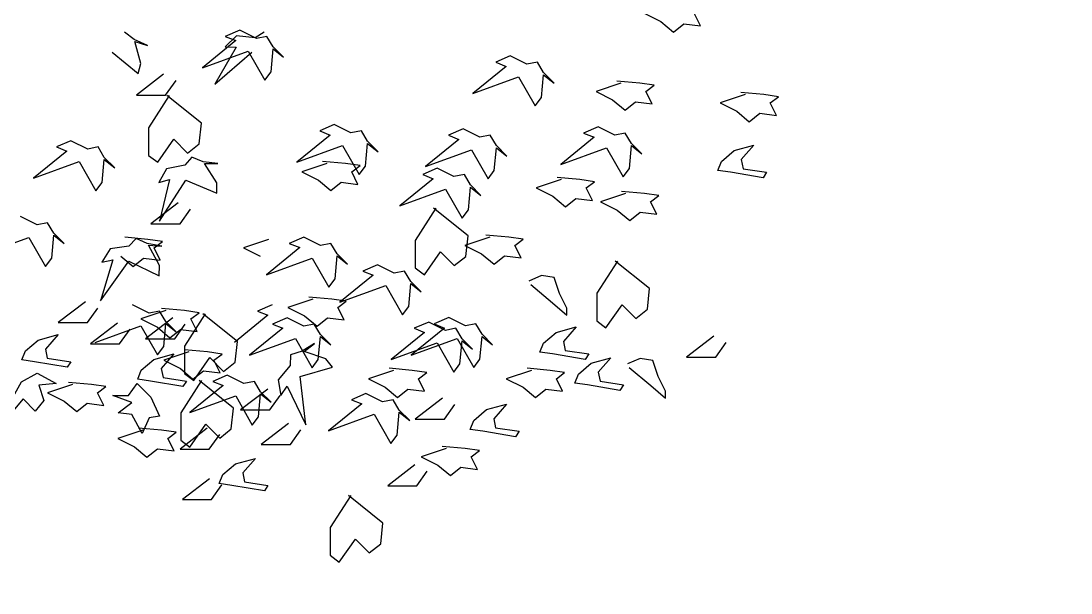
# Model space of a CAD drawing. Header units: metres. Extents: x -173 to 927, y -225 to 260.
# Drawn here: x 749.502 to 750.183, y 0.873 to 1.245 of the extents above; entities that cross this region are included whole.
import ezdxf

# ---------------------------------------------------------------- set-up
doc = ezdxf.new("R2010")
doc.units = ezdxf.units.M
doc.header["$LTSCALE"] = 0.01
doc.layers.add('Hachures', color=250, linetype='Continuous')
doc.layers.add('Végétation-Feuillu', color=105, linetype='Continuous')

msp = doc.modelspace()

# ---------------------------------------------------------------- hatches: boundary and pattern name
at = {"layer": 'Hachures'}
h = msp.add_hatch(dxfattribs=at)
h.set_pattern_fill('ANSI32', color=256, scale=0.01)
h.paths.add_polyline_path([(916.91993, 2.99284), (916.93892, 2.99284), (916.93892, 3.05676), (916.86892, 3.05676), (916.86892, 3.01683), (911.1147, 2.99081), (910.03268, 3.00711), (909.67083, 3.00526), (908.86757, 2.99431), (907.5187, 3.00769), (905.69323, 3.00959), (904.81655, 3.00959), (904.81655, 3.04145), (904.74655, 3.04145), (904.74655, 2.97752), (904.76554, 2.97752), (904.76554, 2.65082), (905.28236, 2.57134), (905.33625, 2.01581), (905.4563, 2.01581), (905.4563, 2.07), (905.65342, 2.07), (905.65342, 2.11689), (905.74256, 2.11689), (905.74256, 2.06317), (905.76256, 2.06317), (905.76256, 2.58), (907.76483, 2.58), (907.76483, 0.07), (905.56236, 0.07), (905.56236, 1.285), (905.72716, 1.285), (905.72716, 1.3), (905.5363, 1.3), (905.5363, 1.26933), (905.39598, 1.26933), (905.20405, 1.233), (905.20405, 1.203), (905.28236, 1.203), (905.28236, 0.0067), (904.62283, -0.01071), (904.10767, 0.03657), (903.50702, 0.04771), (903.03618, 0.04539), (902.77501, 0.06205), (901.53913, 0.19544), (900.59717, 0.2653), (899.99702, 0.28752), (899.53226, 0.28078), (898.55601, 0.29069), (897.84233, 0.28205), (897.48781, 0.30123), (896.83003, 0.32231), (896.70969, 0.31704), (896.36069, 0.31793), (895.74907, 0.2789), (895.108, 0.32478), (895.108, 0.02401), (895.74791, -0.02178), (896.36987, 0.01791), (896.71588, 0.01703), (896.83179, 0.0221), (897.4749, 0.00149), (897.83604, -0.01805), (898.55631, -0.00933), (899.53291, -0.01924), (899.99364, -0.01256), (900.58052, -0.03429), (901.51193, -0.10337), (902.74935, -0.23692), (903.02736, -0.25466), (903.50498, -0.2523), (904.09115, -0.26318), (904.61305, -0.31108), (907.68344, -0.23), (916.14014, -0.23), (916.14014, -0.27161), (916.44302, -0.35187), (916.53949, -0.36532), (916.79487, -0.37269), (917.59713, -0.3682), (918.15561, -0.36507), (918.75499, -0.37964), (919.35368, -0.40055), (919.89407, -0.43652), (920.18178, -0.46308), (920.5321, -0.47344), (920.97877, -0.48784), (921.37241, -0.51353), (921.79824, -0.51252), (922.18378, -0.51252), (922.77032, -0.50359), (923.17592, -0.49738), (923.71738, -0.49997), (924.36012, -0.53129), (924.99875, -0.52907), (925.16742, -0.4938), (925.31651, -0.49626), (925.48396, -0.44941), (925.68552, -0.46133), (925.86727, -0.48963), (926.04954, -0.56251), (926.28869, -0.52836), (926.59508, -0.55774), (926.84345, -0.53291), (927.15149, -0.52217), (927.15149, -0.22199), (926.82329, -0.23343), (926.59447, -0.2563), (926.2817, -0.22632), (926.08649, -0.25419), (925.94705, -0.19844), (925.71752, -0.1627), (925.45152, -0.14697), (925.27776, -0.19558), (925.13883, -0.19329), (924.96721, -0.22917), (924.36691, -0.23127), (923.7254, -0.2), (923.17435, -0.19737), (922.76575, -0.20362), (922.1815, -0.21252), (921.79789, -0.21252), (921.38183, -0.21351), (920.99338, -0.18815), (920.54137, -0.17358), (920.20002, -0.16349), (919.91782, -0.13744), (919.36888, -0.1009), (918.76387, -0.07976), (918.15841, -0.06505), (917.59545, -0.0682), (916.79836, -0.07267), (916.56461, -0.06592), (916.50238, -0.05724), (916.46132, -0.04636), (916.47757, -0.01381), (916.30973, 0.07), (916.30973, 0.07619), (916.31958, 0.07619), (916.31958, 0.11751), (916.25241, 0.11751), (916.25241, 0.10397), (916.14014, 0.10397), (916.14014, 0.07), (914.9479, 0.07), (914.9479, 2.58), (915.9647, 2.58), (915.9647, 2.05946), (915.9847, 2.05946), (915.9847, 2.10885), (916.07435, 2.10885), (916.07435, 2.07), (916.25241, 2.07), (916.25241, 2.05556), (916.34331, 2.05556), (916.34331, 2.01581), (916.36331, 2.01581), (916.4172, 2.57134), (916.91993, 2.65867)])
h.paths.add_polyline_path([(915.9647, 2.68), (905.76256, 2.68), (905.76256, 2.90952), (907.51815, 2.90769), (908.86776, 2.89431), (909.67176, 2.90526), (910.03219, 2.90711), (911.11418, 2.89081), (915.9647, 2.91274)], flags=16)
h.paths.add_polyline_path([(914.8579, 2.45), (914.8579, 0.07), (907.85483, 0.07), (907.85483, 2.45)], flags=16)
h.paths.add_polyline_path([(854.82092, 2.98954), (854.83991, 2.98954), (854.83991, 3.05346), (854.76991, 3.05346), (854.76991, 2.98138), (853.5348, 2.95889), (850.8974, 2.97561), (849.99991, 3.00235), (847.29791, 2.97561), (846.3499, 2.95462), (844.72595, 2.95122), (842.90135, 2.97803), (842.90135, 2.99029), (842.83135, 2.99029), (842.83135, 2.92637), (842.83644, 2.92637), (842.83644, 2.60857), (844.37368, 2.54128), (844.44432, 2.01569), (844.46432, 2.01569), (844.46432, 2.03178), (844.55851, 2.03178), (844.55851, 2.07328), (844.74713, 2.07328), (844.74713, 2.11373), (844.83489, 2.11373), (844.83489, 2.05284), (844.85489, 2.05284), (844.85489, 2.45), (849.25312, 2.45), (849.25312, 0.07), (844.68925, 0.07), (844.68925, 0.09814), (844.55851, 0.09814), (844.55851, 0.12033), (844.52069, 0.12033), (844.52069, 0.07794), (844.52829, 0.07794), (844.52829, 0.06041), (844.31611, 0.03635), (844.31611, 0.00635), (844.37874, 0.00635), (844.37874, -0.02713), (842.55654, -0.06167), (842.55654, -0.05503), (842.49654, -0.05503), (842.49654, -0.08711), (842.36785, -0.10185), (842.22669, -0.10211), (841.97877, -0.09978), (841.66653, -0.09617), (841.15166, -0.10602), (840.80023, -0.11559), (840.51078, -0.13241), (840.20775, -0.14289), (839.81624, -0.16581), (839.3244, -0.18393), (838.75334, -0.19097), (838.49455, -0.20094), (837.97381, -0.22686), (837.45364, -0.2616), (837.11516, -0.30675), (836.25575, -0.43988), (835.90819, -0.48655), (835.50905, -0.51728), (834.92193, -0.53202), (834.63437, -0.56064), (834.16512, -0.54591), (833.85524, -0.55097), (833.35908, -0.59643), (833.00177, -0.6129), (832.12237, -0.67522), (831.66167, -0.70279), (831.26191, -0.71722), (830.70795, -0.75973), (830.14223, -0.80314), (829.58726, -0.82947), (828.99379, -0.86804), (828.4929, -0.87415), (828.00305, -0.88859), (827.17565, -0.92527), (826.5492, -1.00912), (825.91713, -1.07002), (825.00098, -1.18356), (823.8209, -1.25108), (823.24051, -1.26855), (822.60645, -1.30973), (822.05275, -1.38209), (821.21471, -1.36172), (819.37523, -1.39227), (819.00934, -1.40022), (818.15423, -1.47438), (817.17417, -1.6071), (816.5878, -1.70512), (816.09147, -1.7458), (814.09369, -1.84039), (810.44384, -1.89131), (810.44384, -2.19134), (814.10288, -2.14029), (816.11082, -2.04522), (816.62486, -2.00309), (817.21904, -1.90376), (818.18734, -1.77264), (819.02558, -1.69994), (819.38098, -1.69222), (821.21356, -1.66178), (822.06864, -1.68256), (822.63564, -1.60846), (823.25475, -1.56826), (823.83399, -1.55083), (825.02803, -1.48251), (825.94997, -1.36824), (826.5835, -1.30721), (827.20224, -1.22439), (828.01411, -1.18839), (828.49915, -1.1741), (829.00536, -1.16792), (829.6041, -1.12901), (830.16082, -1.1026), (830.7309, -1.05885), (831.2788, -1.01681), (831.67605, -1.00246), (832.14193, -0.97459), (833.01928, -0.91241), (833.37968, -0.8958), (833.8714, -0.85074), (834.16286, -0.84599), (834.64456, -0.86111), (834.94058, -0.83165), (835.52434, -0.81699), (835.93969, -0.78501), (836.29868, -0.73681), (837.15796, -0.6037), (837.4835, -0.56027), (837.99126, -0.52636), (838.50779, -0.50066), (838.76097, -0.49089), (839.33177, -0.48386), (839.83053, -0.46548), (840.2217, -0.44259), (840.52467, -0.43211), (840.81302, -0.41535), (841.15861, -0.40594), (841.66766, -0.39621), (841.97563, -0.39977), (842.22556, -0.40211), (842.38526, -0.40182), (842.7706, -0.35767), (849.5064, -0.23), (854.06692, -0.23), (854.06692, -0.2859), (854.97995, -0.25549), (855.37111, -0.22359), (855.59436, -0.22029), (855.90624, -0.21101), (856.3698, -0.1898), (856.58535, -0.17907), (856.9067, -0.16923), (857.08408, -0.16537), (857.41822, -0.16961), (857.94465, -0.16701), (857.94465, -0.10007), (858.25731, -0.10524), (858.65692, -0.09451), (858.96542, -0.05676), (859.2748, -0.00343), (859.54724, 0.0397), (859.7217, 0.04622), (860.42536, 0.09027), (860.59087, 0.11117), (861.34763, 0.11271), (861.63329, 0.10969), (862.17826, 0.0642), (862.4751, 0.07823), (862.54284, 0.09029), (862.77634, 0.08095), (862.94736, 0.10969), (863.05025, 0.13333), (863.20068, 0.12345), (863.31042, 0.17388), (863.58831, 0.20034), (863.87614, 0.22162), (864.03124, 0.25307), (864.21571, 0.25307), (864.60319, 0.26801), (864.86261, 0.27787), (865.10449, 0.29268), (865.19486, 0.30834), (865.4794, 0.28968), (865.73904, 0.25057), (865.95043, 0.21625), (866.29813, 0.08874), (866.66983, 0.03228), (866.87497, 0.03847), (867.13783, 0.05486), (867.29982, 0.07724), (867.57015, 0.1165), (867.67045, 0.1729), (867.78147, 0.19986), (867.93732, 0.21644), (868.19279, 0.27071), (868.43578, 0.31667), (868.44413, 0.33083), (868.52503, 0.33591), (868.7474, 0.37296), (869.01692, 0.40233), (869.197, 0.40676), (869.40552, 0.40459), (869.75578, 0.36823), (870.17116, 0.21869), (870.47388, 0.16484), (870.77153, 0.11305), (871.25572, 0.07541), (871.80037, 0.129), (872.08697, 0.22044), (872.27737, 0.26141), (872.88063, 0.35263), (873.08531, 0.40533), (873.29723, 0.40533), (873.49173, 0.34978), (874.05465, 0.31189), (874.29463, 0.29034), (874.6124, 0.20168), (874.94486, 0.10776), (875.22318, 0.02912), (875.40776, 0.00425), (875.67622, 0.01816), (875.84085, 0.04309), (876.03254, 0.12699), (876.12483, 0.21477), (876.15089, 0.22875), (876.33703, 0.27465), (876.41802, 0.29727), (876.5264, 0.29727), (876.66514, 0.29727), (876.94054, 0.32663), (877.03683, 0.34369), (877.26686, 0.34505), (877.49274, 0.34505), (877.92054, 0.32436), (878.33387, 0.28972), (878.61958, 0.26577), (878.7917, 0.2783), (878.93732, 0.29668), (879.10874, 0.29706), (879.22002, 0.31198), (879.39555, 0.33552), (879.53084, 0.33771), (879.67417, 0.34029), (879.79034, 0.32479), (880.02167, 0.26822), (880.02167, 0.57706), (879.84598, 0.62003), (879.6914, 0.64065), (879.52571, 0.63767), (879.3731, 0.6352), (879.18015, 0.60932), (879.08839, 0.59702), (878.91814, 0.59664), (878.762, 0.57693), (878.62123, 0.56668), (878.35893, 0.58867), (877.94032, 0.62375), (877.5, 0.64505), (877.26598, 0.64505), (877.00958, 0.64353), (876.89842, 0.62384), (876.64919, 0.59727), (876.5264, 0.59727), (876.37692, 0.59727), (876.26075, 0.56483), (876.04238, 0.51098), (875.94738, 0.46002), (875.86397, 0.38069), (875.75681, 0.33379), (875.64593, 0.31699), (875.42014, 0.30529), (875.2843, 0.3236), (875.02642, 0.39646), (874.69349, 0.49051), (874.3488, 0.58668), (874.07814, 0.61099), (873.54357, 0.64697), (873.33923, 0.70533), (873.04731, 0.70533), (872.82064, 0.64697), (872.22333, 0.55665), (872.00964, 0.51067), (871.73942, 0.42445), (871.25263, 0.37656), (870.80896, 0.41104), (870.52586, 0.46031), (870.2488, 0.50959), (869.82306, 0.66286), (869.42261, 0.70443), (869.19487, 0.7068), (868.99695, 0.70193), (868.70646, 0.67027), (868.49088, 0.63436), (868.2665, 0.62026), (868.2464, 0.58617), (868.13374, 0.56486), (867.89015, 0.51312), (867.72998, 0.49607), (867.55947, 0.45467), (867.47178, 0.40536), (867.25773, 0.37428), (867.10792, 0.35358), (866.86111, 0.33818), (866.68798, 0.33297), (866.37305, 0.3808), (866.0268, 0.50777), (865.78543, 0.54696), (865.51162, 0.58822), (865.17884, 0.61004), (865.06961, 0.59111), (864.84774, 0.57752), (864.59163, 0.56778), (864.20993, 0.55307), (864.00114, 0.55307), (863.83511, 0.51941), (863.56303, 0.49929), (863.26179, 0.47061), (863.20567, 0.45591), (863.14448, 0.42779), (863.07563, 0.43231), (863.02598, 0.43557), (862.88887, 0.40407), (862.75728, 0.38196), (862.5223, 0.39135), (862.44158, 0.37698), (862.18368, 0.36479), (861.64738, 0.40956), (861.34891, 0.41271), (860.57171, 0.41113), (860.39717, 0.3891), (859.70672, 0.34587), (859.51808, 0.33882), (859.22586, 0.29256), (858.9217, 0.24013), (858.63463, 0.205), (858.25577, 0.19483), (857.95101, 0.19987), (857.67343, 0.2093), (857.67343, 0.26843), (857.64465, 0.26843), (857.64465, 0.13151), (857.41938, 0.1304), (857.08272, 0.13467), (856.89885, 0.13067), (856.5733, 0.1207), (856.35549, 0.10986), (855.89493, 0.08879), (855.58768, 0.07965), (855.35669, 0.07623), (854.96275, 0.04411), (854.39043, 0.02504), (854.39043, 0.03874), (854.21409, 0.08742), (854.06692, 0.08742), (854.06692, 0.07), (850.41483, 0.07), (850.41483, 2.58), (853.85115, 2.58), (853.85115, 2.07), (853.87615, 2.07), (853.87615, 2.11939), (853.9625, 2.11939), (853.9625, 2.07), (854.14692, 2.07), (854.14692, 2.05082), (854.23673, 2.05082), (854.23673, 2.01107), (854.25673, 2.01107), (854.31063, 2.5666), (854.82092, 2.65525)])
h.paths.add_polyline_path([(844.85489, 2.68), (844.85489, 2.83), (853.85115, 2.83), (853.85115, 2.68)], flags=16)
h.paths.add_polyline_path([(849.34312, 2.58), (850.32483, 2.58), (850.32483, 0.07), (849.34312, 0.07)], flags=16)
h.paths.add_polyline_path([(801.06876, -0.23226), (800.51666, -0.15322), (799.97979, -0.09587), (799.97979, 0.05), (799.72778, 0.05), (799.72778, -0.14238), (797.42124, -0.14238), (797.42124, -0.12461, 1.169072), (797.42124, -0.05564), (797.42124, 0), (797.36247, 0), (797.36247, 0.14863), (794.49063, 0.14863), (794.49063, 0.04443), (794.29658, 0.04225), (794.03881, 0.04225), (793.76115, 0.04796), (793.55091, 0.05208), (793.22592, 0.05844), (792.96388, 0.05537), (792.49989, 0.0396), (792.05563, 0.0316), (791.4774, 0.03142), (791.05587, 0.03054), (790.79186, 0.02371), (790.37479, 0.00529), (789.75608, -0.01107), (789.42895, -0.00818), (789.00143, -0.00441), (788.77749, -0.00802), (788.42157, -0.00633), (788.04328, 0.00681), (787.68156, 0.00962), (787.43629, -0.00546), (787.19061, 0.00785), (786.8877, 0.03221), (785.96104, 0.03221), (785.21618, 0.0391), (784.76606, 0.0391), (784.52331, 0.04392), (784.20176, 0.05626), (783.62834, 0.07957), (783.06401, 0.07804), (782.22614, 0.11654), (781.68058, 0.11192), (780.54624, 0.14346), (779.86825, 0.16232), (779.52166, 0.25432), (778.85285, 0.40585), (778.27234, 0.45722), (777.53313, 0.47345), (776.25117, 0.4708), (775.28451, 0.58444), (774.46407, 0.67374), (774.46407, 0.37197), (775.25077, 0.28634), (776.23391, 0.17076), (777.53014, 0.17345), (778.25581, 0.15751), (778.80628, 0.1088), (779.45001, -0.03705), (779.82502, -0.13659), (780.5379, -0.15642), (781.67768, -0.18812), (782.22052, -0.18352), (783.05752, -0.22198), (783.62265, -0.22044), (784.18992, -0.24351), (784.51458, -0.25597), (784.76309, -0.2609), (785.21479, -0.2609), (785.95965, -0.26779), (786.87566, -0.26779), (787.17047, -0.29149), (787.43738, -0.30596), (787.68961, -0.29045), (788.03691, -0.29315), (788.41565, -0.30631), (788.7792, -0.30803), (789.00253, -0.30443), (789.4263, -0.30817), (789.75872, -0.3111), (790.38537, -0.29454), (790.80236, -0.27612), (791.06006, -0.26945), (791.47776, -0.26858), (792.05838, -0.2684), (792.50769, -0.2603), (792.97073, -0.24457), (793.22474, -0.24159), (793.54504, -0.24787), (793.75527, -0.25198), (794.03573, -0.25775), (794.29826, -0.25775), (794.79063, -0.25221), (794.79063, -0.15137), (797.06247, -0.15137), (797.06247, -0.44238), (799.94793, -0.44238), (799.94793, -0.39418), (800.47946, -0.45095), (801.02132, -0.52852), (801.60247, -0.63149), (801.6861, -0.65142), (801.81427, -0.66929), (801.94452, -0.67941), (802.01934, -0.68499), (802.23116, -0.7068), (802.48041, -0.71547), (802.76047, -0.7065), (802.76047, -0.40634), (802.48082, -0.4153), (802.25176, -0.40734), (802.04585, -0.38613), (801.96728, -0.38028), (801.84663, -0.3709), (801.74171, -0.35628), (801.66347, -0.33763)])
h.paths.add_polyline_path([(765.15247, 0.17338), (764.79522, 0.1534), (764.15527, 0.12746), (763.61312, 0.11036), (763.02785, 0.0849), (762.41155, 0.05809), (762.0274, 0.03934), (761.47622, 0.01867), (761.01121, 0.00436), (760.4539, -0.01979), (759.90421, -0.03085), (759.52639, -0.04926), (759.14935, -0.0775), (758.91998, -0.08343), (758.63094, -0.08567), (758.44147, -0.08015), (758.19132, -0.07073), (757.83673, -0.06787), (757.46792, -0.06692), (757.26125, -0.06122), (756.98615, -0.06586), (756.50751, -0.06994), (756.12736, -0.07628), (755.72095, -0.09084), (755.40993, -0.10198), (755.10518, -0.10539), (754.57276, -0.11181), (754.12343, -0.12265), (753.56138, -0.13755), (752.93707, -0.1467), (752.45168, -0.16396), (752.18409, -0.16014), (751.50447, -0.16014), (750.98891, -0.15799), (750.47877, -0.16878), (749.92199, -0.19604), (749.5101, -0.19604), (749.08061, -0.19792), (748.74492, -0.20089), (748.4496, -0.21576), (747.93467, -0.26004), (747.82748, -0.26004), (747.28489, -0.28476), (746.73441, -0.30287), (746.5062, -0.32021), (746.5062, -0.62108), (746.75072, -0.6025), (747.29665, -0.58454), (747.83431, -0.56004), (747.94754, -0.56004), (748.47, -0.51512), (748.7538, -0.50082), (749.08259, -0.49792), (749.51075, -0.49604), (749.92933, -0.49604), (750.48928, -0.46862), (750.99145, -0.458), (751.50385, -0.46014), (752.18195, -0.46014), (752.45486, -0.46404), (752.9446, -0.44662), (753.56756, -0.43749), (754.13102, -0.42255), (754.57819, -0.41177), (755.10879, -0.40537), (755.41698, -0.40192), (755.73169, -0.39064), (756.13523, -0.37619), (756.51128, -0.36992), (756.98997, -0.36584), (757.25965, -0.36129), (757.46339, -0.36691), (757.83513, -0.36786), (758.18446, -0.37069), (758.43145, -0.37998), (758.62773, -0.3857), (758.92502, -0.3834), (759.16444, -0.37721), (759.5449, -0.34872), (759.91453, -0.3307), (760.46341, -0.31966), (761.02232, -0.29544), (761.48646, -0.28116), (762.04034, -0.26038), (762.42538, -0.24159), (763.04089, -0.21482), (763.62437, -0.18943), (764.16607, -0.17235), (764.80967, -0.14627), (765.15247, -0.12709)])
h.paths.add_polyline_path([(762.62667, 2.06431), (762.53923, 2.06431), (762.53923, 1.94485), (762.62667, 1.94485)])
h.paths.add_polyline_path([(763.13632, 2.36163), (763.19413, 2.35964), (763.19413, 2.37965), (762.14676, 2.41581), (758.08081, 2.41581), (758.08081, 2.4744), (758.05632, 2.4744), (758.05632, 2.28795), (758.10421, 2.28795), (758.10421, 2.20409), (758.11689, 2.20409), (758.11689, 2.19581), (758.18689, 2.19581), (758.18689, 2.39581), (759.10781, 2.39581), (759.10781, 2.19581), (759.16781, 2.19581), (759.16781, 2.39581), (760.08959, 2.39581), (760.08959, 2.19581), (760.1496, 2.19581), (760.1496, 2.39581), (761.09118, 2.39581), (761.09118, 2.19581), (761.15118, 2.19581), (761.15118, 2.39581), (762.0864, 2.39581), (762.0864, 2.19581), (762.14641, 2.19581), (762.14641, 2.39581), (763.06632, 2.36405), (763.06632, 2.16405), (763.13632, 2.16405), (763.13632, 2.26303), (763.14886, 2.26303, 0.853666), (763.22089, 2.26303), (763.23098, 2.26303, 1), (763.23098, 2.27373), (763.13632, 2.27373)])
h.paths.add_polyline_path([(758.75735, 2.10653), (758.66992, 2.10653), (758.66992, 1.98707), (758.75735, 1.98707)])
h.paths.add_polyline_path([(722.66897, -0.24835), (723.18781, -0.2338), (723.42463, -0.21103), (723.55944, -0.20661), (724.17175, -0.20114), (724.40682, -0.2004), (724.68642, -0.19027), (724.86698, -0.19618), (725.1845, -0.20317), (725.5241, -0.20387), (725.80203, -0.20444), (726.16346, -0.20663), (726.45025, -0.20183), (726.76721, -0.21082), (726.99785, -0.20436), (727.32571, -0.19629), (727.62067, -0.20251), (727.93968, -0.20924), (728.24189, -0.21358), (728.5585, -0.20661), (728.8873, -0.20233), (729.33961, -0.19948), (729.71457, -0.19721), (730.02802, -0.19721), (730.28238, -0.19218), (730.60497, -0.19025), (731.06082, -0.18543), (731.54831, -0.17893), (732.71396, -0.16162), (733.0423, -0.15044), (733.33646, -0.131), (733.56558, -0.131), (733.80413, -0.12643), (734.06618, -0.10668), (734.55079, 0.02906), (734.92995, 0.05482), (735.22816, 0.05482), (735.78457, 0.09347), (736.1455, 0.14685), (736.61847, 0.24176), (736.72698, 0.30314), (736.85333, 0.3485), (737.02672, 0.38084), (737.02672, 0.68602), (736.77464, 0.63899), (736.60154, 0.57685), (736.51247, 0.52647), (736.09401, 0.4425), (735.75218, 0.39195), (735.21776, 0.35482), (734.91977, 0.35482), (734.49962, 0.32627), (734.01394, 0.19024), (733.78997, 0.17336), (733.5627, 0.169), (733.32656, 0.169), (733.02731, 0.14923), (732.70662, 0.1383), (731.54409, 0.12105), (731.05723, 0.11455), (730.60248, 0.10975), (730.27852, 0.1078), (730.02506, 0.10279), (729.71366, 0.10279), (729.33772, 0.10051), (728.8844, 0.09765), (728.55325, 0.09335), (728.24074, 0.08647), (727.945, 0.09072), (727.62699, 0.09742), (727.32518, 0.10379), (726.98995, 0.09553), (726.76726, 0.08929), (726.452, 0.09824), (726.16186, 0.09339), (725.80324, 0.09556), (725.52471, 0.09613), (725.18811, 0.09682), (724.87518, 0.10371), (724.68589, 0.1099), (724.40092, 0.09959), (724.16993, 0.09885), (723.55318, 0.09335), (723.40533, 0.0885), (723.16923, 0.0658), (722.65256, 0.05131), (722.42472, 0.03274), (722.1174, 0.03755), (721.75052, 0.02792), (721.53403, 0.01967), (721.32271, 0.01761), (721.18824, 0.03553), (721.10357, 0.03072), (720.95695, 0.01833), (720.68905, 0.00925), (720.5376, 0.03228), (720.46297, 0.06737), (720.21573, 0.07837), (719.70558, 0.09484), (718.92486, 0.10087), (718.39277, 0.10254), (717.93486, 0.09642), (717.43299, 0.09642), (716.88554, 0.08648), (716.38148, 0.09087), (715.75264, 0.09634), (714.8926, 0.11302), (713.95163, 0.12426), (712.79326, 0.11456), (712.30209, 0.11618), (712.24616, 0.09431), (712.20888, 0.08945), (712.12261, 0.09466), (711.93503, 0.11896), (711.24701, 0.12911), (711.24701, -0.17092), (711.91348, -0.18076), (712.09427, -0.20418), (712.21932, -0.21172), (712.32128, -0.19843), (712.35818, -0.18401), (712.79402, -0.18544), (713.95109, -0.17576), (714.8879, -0.18695), (715.74843, -0.20363), (716.37887, -0.20912), (716.88696, -0.21354), (717.43571, -0.20358), (717.93686, -0.20358), (718.3943, -0.19746), (718.92323, -0.19912), (719.69959, -0.20513), (720.20423, -0.22141), (720.38964, -0.22966), (720.44939, -0.25776), (720.67143, -0.29152), (720.97467, -0.28124), (721.12471, -0.26857), (721.17683, -0.2656), (721.30426, -0.28259), (721.5412, -0.28027), (721.76016, -0.27193), (722.11899, -0.26251), (722.43458, -0.26745)])
h.paths.add_polyline_path([(694.9733, -0.20536), (694.76039, -0.19858), (694.54961, -0.19199), (694.37269, -0.18646), (694.3063, -0.17772), (694.24515, -0.17174), (694.12333, -0.1728), (694.06579, -0.14318), (694.06579, -0.05063), (694.00579, -0.05063), (694.00579, -0.05729), (686.30706, -0.05729), (686.30706, 0.05666), (682.15413, 0.05666), (682.15413, 0.04838), (682.03599, 0.03423), (681.86055, 0.04064), (681.65469, 0.04064), (681.5334, 0.04225), (681.45049, 0.04064), (681.34252, 0.03602), (681.11321, 0.03161), (680.91565, 0.03252), (680.69751, 0.03351), (680.39768, 0.03351), (680.12461, 0.03351), (679.94894, 0.0291), (679.7243, 0.01859), (679.54664, 0.02836), (679.37974, 0.02836), (679.20208, 0.03216), (679.01074, 0.03216), (678.81517, 0.03216), (678.68937, 0.02438), (678.53053, 0.02962), (678.42495, 0.03597), (678.23336, 0.0262), (678.04918, 0.01681), (677.83833, 0.01552), (677.59796, 0.01933), (677.40151, 0.02244), (677.21946, 0.01765), (677.21946, -0.28245), (677.40308, -0.27762), (677.59322, -0.28063), (677.83687, -0.28449), (678.05774, -0.28314), (678.24863, -0.27341), (678.42359, -0.26449), (678.51658, -0.27008), (678.69369, -0.27593), (678.82444, -0.26784), (679.01074, -0.26784), (679.19887, -0.26784), (679.37653, -0.27164), (679.5384, -0.27164), (679.72307, -0.28179), (679.95972, -0.27073), (680.12838, -0.26649), (680.39768, -0.26649), (680.69683, -0.26649), (680.91428, -0.26748), (681.11541, -0.2684), (681.35182, -0.26386), (681.4598, -0.25923), (681.53432, -0.25779), (681.6527, -0.25936), (681.85507, -0.25936), (682.04843, -0.26642), (682.2411, -0.24334), (686.00706, -0.24334), (686.00706, -0.35729), (693.82628, -0.35729), (694.05187, -0.47344), (694.23183, -0.47187), (694.27211, -0.47581), (694.34836, -0.48585), (694.54023, -0.49184), (694.75084, -0.49843), (694.9664, -0.5053), (695.23502, -0.50909), (695.39248, -0.51285), (695.4895, -0.5151), (695.60887, -0.5151), (695.72621, -0.5151), (695.82337, -0.51025), (695.94374, -0.51297), (696.1034, -0.51161), (696.17616, -0.51465), (696.26366, -0.52073), (696.41079, -0.53439), (696.61789, -0.55039), (696.81277, -0.57093), (696.93595, -0.58024), (697.02335, -0.5886), (697.13504, -0.59696), (697.2964, -0.60904), (697.41576, -0.61605), (697.54473, -0.62141), (697.68018, -0.63515), (697.85626, -0.64302), (697.98115, -0.65339), (698.15638, -0.66363), (698.33568, -0.67097), (698.44193, -0.67376), (698.67192, -0.67549), (698.83422, -0.67671), (698.99717, -0.67794), (699.22759, -0.67794), (699.41908, -0.68248), (699.68366, -0.69321), (699.87911, -0.70517), (700.21806, -0.7101), (700.52159, -0.70403), (700.74452, -0.69957), (700.97623, -0.67919), (700.97623, -0.37804), (700.72836, -0.39984), (700.51559, -0.40409), (700.21725, -0.41006), (699.89046, -0.4053), (699.6989, -0.39358), (699.42871, -0.38263), (699.23115, -0.37794), (698.9983, -0.37794), (698.83647, -0.37672), (698.67418, -0.3755), (698.44699, -0.37379), (698.34575, -0.37113), (698.17127, -0.36399), (698.00232, -0.35411), (697.87537, -0.34357), (697.70203, -0.33583), (697.56612, -0.32204), (697.43079, -0.31642), (697.3164, -0.30969), (697.15744, -0.29779), (697.04883, -0.28966), (696.96153, -0.28131), (696.8398, -0.27212), (696.64518, -0.2516), (696.43621, -0.23546), (696.28792, -0.22169), (696.19283, -0.21508), (696.10839, -0.21155), (695.94585, -0.21294), (695.81926, -0.21008), (695.71873, -0.2151), (695.60887, -0.2151), (695.49297, -0.2151), (695.39943, -0.21293), (695.24073, -0.20914)])
h.paths.add_polyline_path([(686.19826, 2.72245), (682.26935, 2.72245), (682.26935, 2.62274), (682.31935, 2.62274), (682.31935, 2.70245), (684.20807, 2.70245), (684.20807, 2.62274), (684.25807, 2.62274), (684.25807, 2.70245), (686.14826, 2.70245), (686.14826, 2.62274), (686.19826, 2.62274)])

# ---------------------------------------------------------------- linework, layer by layer
at = {"layer": 'Végétation-Feuillu'}
for p, q in [((749.90656, 1.24953), (749.91737, 1.24412)), ((749.94306, 1.24142), (749.939, 1.24953)), ((749.91737, 1.24412), (749.92548, 1.23736)), ((749.92548, 1.23736), (749.93224, 1.24277)), ((749.93224, 1.24277), (749.94306, 1.24142)), ((749.57547, 1.23248), (749.56928, 1.23736)), ((749.64196, 1.23492), (749.63455, 1.22777)), ((749.64411, 1.23853), (749.63465, 1.23448)), ((749.63465, 1.23448), (749.6414, 1.23177)), ((749.65398, 1.2337), (749.64196, 1.23492)), ((749.65492, 1.23313), (749.64411, 1.23853)), ((749.65983, 1.23736), (749.65398, 1.2337)), ((749.66168, 1.23448), (749.65492, 1.23313)), ((749.66574, 1.22772), (749.66168, 1.23448)), ((749.58419, 1.22856), (749.57547, 1.23248)), ((749.57996, 1.21684), (749.57595, 1.23122)), ((749.57595, 1.23122), (749.58419, 1.22856)), ((749.6414, 1.23177), (749.61978, 1.21421)), ((749.64182, 1.22764), (749.62783, 1.20355)), ((749.63455, 1.22777), (749.64182, 1.22764)), ((749.6725, 1.22096), (749.66574, 1.22772)), ((749.56126, 1.2242), (749.57808, 1.21035)), ((749.61978, 1.21421), (749.64952, 1.22502)), ((749.62783, 1.20355), (749.6518, 1.2242)), ((749.64952, 1.22502), (749.66033, 1.2061)), ((749.66438, 1.2115), (749.66574, 1.22637)), ((749.66574, 1.22637), (749.6725, 1.22096)), ((749.81961, 1.22182), (749.81015, 1.21777)), ((749.83042, 1.21642), (749.81961, 1.22182)), ((749.57808, 1.21035), (749.57996, 1.21684)), ((749.81691, 1.21507), (749.79528, 1.1975)), ((749.81015, 1.21777), (749.81691, 1.21507)), ((749.83718, 1.21777), (749.83042, 1.21642)), ((749.84124, 1.21101), (749.83718, 1.21777)), ((749.59458, 1.20997), (749.57701, 1.19646)), ((749.66033, 1.2061), (749.66438, 1.2115)), ((749.79528, 1.1975), (749.82502, 1.20831)), ((749.82502, 1.20831), (749.83583, 1.18939)), ((749.83989, 1.1948), (749.84124, 1.20966)), ((749.848, 1.20425), (749.84124, 1.21101)), ((749.84124, 1.20966), (749.848, 1.20425)), ((749.59593, 1.19646), (749.60269, 1.20592)), ((749.89145, 1.20422), (749.87523, 1.19882)), ((749.90362, 1.20422), (749.88875, 1.20558)), ((749.91308, 1.20287), (749.90362, 1.20422)), ((749.90767, 1.19882), (749.91308, 1.20287)), ((749.57701, 1.19646), (749.59593, 1.19646)), ((749.59825, 1.19613), (749.58482, 1.17525)), ((749.61913, 1.17823), (749.59676, 1.19613)), ((749.83583, 1.18939), (749.83989, 1.1948)), ((749.87523, 1.19882), (749.88604, 1.19341)), ((749.88604, 1.19341), (749.89415, 1.18666)), ((749.91173, 1.19071), (749.90767, 1.19882)), ((749.97201, 1.19677), (749.95579, 1.19136)), ((749.98418, 1.19677), (749.96931, 1.19812)), ((749.99364, 1.19542), (749.98418, 1.19677)), ((749.98823, 1.19136), (749.99364, 1.19542)), ((749.89415, 1.18666), (749.90091, 1.19206)), ((749.90091, 1.19206), (749.91173, 1.19071)), ((749.95579, 1.19136), (749.9666, 1.18596)), ((749.9666, 1.18596), (749.97471, 1.1792)), ((749.99229, 1.18325), (749.98823, 1.19136)), ((749.97471, 1.1792), (749.98147, 1.18461)), ((749.98147, 1.18461), (749.99229, 1.18325)), ((749.58482, 1.17525), (749.58482, 1.15735)), ((749.61764, 1.16481), (749.61913, 1.17823)), ((749.70539, 1.17726), (749.69593, 1.17321)), ((749.69593, 1.17321), (749.70269, 1.17051)), ((749.71621, 1.17186), (749.70539, 1.17726)), ((749.72297, 1.17321), (749.71621, 1.17186)), ((749.72702, 1.16645), (749.72297, 1.17321)), ((749.78897, 1.17448), (749.7795, 1.17043)), ((749.79978, 1.16907), (749.78897, 1.17448)), ((749.87664, 1.1758), (749.86718, 1.17175)), ((749.88746, 1.17039), (749.87664, 1.1758)), ((749.53454, 1.16685), (749.52508, 1.1628)), ((749.54536, 1.16145), (749.53454, 1.16685)), ((749.59079, 1.15287), (749.60123, 1.16779)), ((749.60123, 1.16779), (749.61018, 1.15884)), ((749.70269, 1.17051), (749.68106, 1.15294)), ((749.73378, 1.1597), (749.72702, 1.16645)), ((749.78626, 1.16772), (749.76463, 1.15016)), ((749.7795, 1.17043), (749.78626, 1.16772)), ((749.80654, 1.17043), (749.79978, 1.16907)), ((749.81059, 1.16367), (749.80654, 1.17043)), ((749.87394, 1.16904), (749.85231, 1.15148)), ((749.86718, 1.17175), (749.87394, 1.16904)), ((749.89422, 1.17175), (749.88746, 1.17039)), ((749.89827, 1.16499), (749.89422, 1.17175)), ((749.53184, 1.16009), (749.51021, 1.14253)), ((749.52508, 1.1628), (749.53184, 1.16009)), ((749.55212, 1.1628), (749.54536, 1.16145)), ((749.55617, 1.15604), (749.55212, 1.1628)), ((749.61018, 1.15884), (749.61764, 1.16481)), ((749.68106, 1.15294), (749.7108, 1.16375)), ((749.7108, 1.16375), (749.72162, 1.14483)), ((749.72567, 1.15024), (749.72702, 1.1651)), ((749.72702, 1.1651), (749.73378, 1.1597)), ((749.76463, 1.15016), (749.79437, 1.16097)), ((749.79437, 1.16097), (749.80519, 1.14205)), ((749.80924, 1.14745), (749.81059, 1.16232)), ((749.81735, 1.15691), (749.81059, 1.16367)), ((749.81059, 1.16232), (749.81735, 1.15691)), ((749.85231, 1.15148), (749.88205, 1.16229)), ((749.88205, 1.16229), (749.89287, 1.14337)), ((749.89692, 1.14877), (749.89827, 1.16364)), ((749.90503, 1.15823), (749.89827, 1.16499)), ((749.89827, 1.16364), (749.90503, 1.15823)), ((749.95665, 1.15338), (749.96485, 1.16041)), ((749.96485, 1.16041), (749.97775, 1.16393)), ((749.97775, 1.16393), (749.96954, 1.15455)), ((749.51021, 1.14253), (749.53995, 1.15334)), ((749.53995, 1.15334), (749.55076, 1.13442)), ((749.55482, 1.13982), (749.55617, 1.15469)), ((749.56293, 1.14928), (749.55617, 1.15604)), ((749.55617, 1.15469), (749.56293, 1.14928)), ((749.58482, 1.15735), (749.59079, 1.15287)), ((749.61299, 1.15612), (749.60844, 1.15095)), ((749.62031, 1.15322), (749.61299, 1.15612)), ((749.62979, 1.15196), (749.62031, 1.15322)), ((749.62909, 1.13952), (749.62113, 1.15215)), ((749.62113, 1.15215), (749.62979, 1.15196)), ((749.70049, 1.15203), (749.68427, 1.14662)), ((749.71265, 1.15203), (749.69778, 1.15338)), ((749.72212, 1.15067), (749.71265, 1.15203)), ((749.9543, 1.14752), (749.95665, 1.15338)), ((749.96954, 1.15455), (749.97071, 1.14869)), ((749.59657, 1.14867), (749.59151, 1.1397)), ((749.60844, 1.15095), (749.59657, 1.14867)), ((749.68427, 1.14662), (749.69508, 1.14122)), ((749.71671, 1.14662), (749.72212, 1.15067)), ((749.72077, 1.13851), (749.71671, 1.14662)), ((749.72162, 1.14483), (749.72567, 1.15024)), ((749.77221, 1.14895), (749.76275, 1.1449)), ((749.76275, 1.1449), (749.76951, 1.1422)), ((749.78303, 1.14355), (749.77221, 1.14895)), ((749.78979, 1.1449), (749.78303, 1.14355)), ((749.79384, 1.13814), (749.78979, 1.1449)), ((749.80519, 1.14205), (749.80924, 1.14745)), ((749.89287, 1.14337), (749.89692, 1.14877)), ((749.96251, 1.14635), (749.9543, 1.14752)), ((749.98361, 1.14284), (749.96251, 1.14635)), ((749.97071, 1.14869), (749.98595, 1.14635)), ((749.98595, 1.14635), (749.98361, 1.14284)), ((749.55076, 1.13442), (749.55482, 1.13982)), ((749.59151, 1.1397), (749.59852, 1.14166)), ((749.59852, 1.14166), (749.59201, 1.11457)), ((749.59201, 1.11457), (749.60907, 1.14122)), ((749.60907, 1.14122), (749.62915, 1.13276)), ((749.62915, 1.13276), (749.62909, 1.13952)), ((749.69508, 1.14122), (749.70319, 1.13446)), ((749.70319, 1.13446), (749.70995, 1.13986)), ((749.70995, 1.13986), (749.72077, 1.13851)), ((749.76951, 1.1422), (749.74788, 1.12463)), ((749.8006, 1.13139), (749.79384, 1.13814)), ((749.85266, 1.14159), (749.83644, 1.13618)), ((749.86483, 1.14159), (749.84996, 1.14294)), ((749.87429, 1.14023), (749.86483, 1.14159)), ((749.86888, 1.13618), (749.87429, 1.14023)), ((749.74788, 1.12463), (749.77762, 1.13544)), ((749.77762, 1.13544), (749.78843, 1.11652)), ((749.79249, 1.12193), (749.79384, 1.13679)), ((749.79384, 1.13679), (749.8006, 1.13139)), ((749.83644, 1.13618), (749.84725, 1.13078)), ((749.87294, 1.12807), (749.86888, 1.13618)), ((749.89443, 1.13264), (749.87821, 1.12723)), ((749.9066, 1.13264), (749.89173, 1.13399)), ((749.91606, 1.13129), (749.9066, 1.13264)), ((749.91065, 1.12723), (749.91606, 1.13129)), ((749.60399, 1.12645), (749.58642, 1.11294)), ((749.84725, 1.13078), (749.85536, 1.12402)), ((749.85536, 1.12402), (749.86212, 1.12942)), ((749.86212, 1.12942), (749.87294, 1.12807)), ((749.87821, 1.12723), (749.88903, 1.12183)), ((749.91471, 1.11912), (749.91065, 1.12723)), ((749.51254, 1.11223), (749.50172, 1.11764)), ((749.60535, 1.11294), (749.6121, 1.1224)), ((749.77131, 1.12305), (749.75788, 1.10217)), ((749.79219, 1.10515), (749.76981, 1.12305)), ((749.78843, 1.11652), (749.79249, 1.12193)), ((749.88903, 1.12183), (749.89714, 1.11507)), ((749.89714, 1.11507), (749.9039, 1.12048)), ((749.9039, 1.12048), (749.91471, 1.11912)), ((749.51929, 1.11358), (749.51254, 1.11223)), ((749.52335, 1.10682), (749.51929, 1.11358)), ((749.58642, 1.11294), (749.60535, 1.11294)), ((749.47739, 1.09331), (749.50713, 1.10412)), ((749.50713, 1.10412), (749.51794, 1.0852)), ((749.522, 1.09061), (749.52335, 1.10547)), ((749.53011, 1.10007), (749.52335, 1.10682)), ((749.52335, 1.10547), (749.53011, 1.10007)), ((749.58435, 1.10281), (749.56948, 1.10416)), ((749.68568, 1.10421), (749.67622, 1.10016)), ((749.6965, 1.09881), (749.68568, 1.10421)), ((749.80641, 1.1043), (749.79019, 1.0989)), ((749.7907, 1.09173), (749.79219, 1.10515)), ((749.81858, 1.1043), (749.80371, 1.10565)), ((749.82804, 1.10295), (749.81858, 1.1043)), ((749.57202, 1.0984), (749.56005, 1.09674)), ((749.57683, 1.10334), (749.57202, 1.0984)), ((749.584, 1.10006), (749.57683, 1.10334)), ((749.5934, 1.09831), (749.584, 1.10006)), ((749.59382, 1.10146), (749.58435, 1.10281)), ((749.59206, 1.08593), (749.58476, 1.09895)), ((749.58476, 1.09895), (749.5934, 1.09831)), ((749.58841, 1.0974), (749.59382, 1.10146)), ((749.59246, 1.0893), (749.58841, 1.0974)), ((749.66273, 1.10281), (749.64651, 1.0974)), ((749.64651, 1.0974), (749.65732, 1.092)), ((749.68298, 1.09746), (749.66135, 1.07989)), ((749.67622, 1.10016), (749.68298, 1.09746)), ((749.70326, 1.10016), (749.6965, 1.09881)), ((749.70731, 1.0934), (749.70326, 1.10016)), ((749.75788, 1.10217), (749.75788, 1.08427)), ((749.79019, 1.0989), (749.801, 1.09349)), ((749.82263, 1.0989), (749.82804, 1.10295)), ((749.82669, 1.09079), (749.82263, 1.0989)), ((749.51794, 1.0852), (749.522, 1.09061)), ((749.56005, 1.09674), (749.55454, 1.08805)), ((749.56678, 1.092), (749.57489, 1.08524)), ((749.57489, 1.08524), (749.58165, 1.09065)), ((749.58165, 1.09065), (749.59246, 1.0893)), ((749.66135, 1.07989), (749.69109, 1.0907)), ((749.69109, 1.0907), (749.70191, 1.07178)), ((749.70596, 1.07719), (749.70731, 1.09205)), ((749.71407, 1.08665), (749.70731, 1.0934)), ((749.70731, 1.09205), (749.71407, 1.08665)), ((749.76385, 1.0798), (749.77429, 1.09471)), ((749.77429, 1.09471), (749.78324, 1.08576)), ((749.78324, 1.08576), (749.7907, 1.09173)), ((749.801, 1.09349), (749.80912, 1.08673)), ((749.80912, 1.08673), (749.81587, 1.09214)), ((749.81587, 1.09214), (749.82669, 1.09079)), ((749.56164, 1.08964), (749.55375, 1.06292)), ((749.55375, 1.06292), (749.57215, 1.08866)), ((749.55454, 1.08805), (749.56164, 1.08964)), ((749.57215, 1.08866), (749.59177, 1.07918)), ((749.59177, 1.07918), (749.59206, 1.08593)), ((749.73342, 1.08632), (749.72396, 1.08226)), ((749.74424, 1.08091), (749.73342, 1.08632)), ((749.75788, 1.08427), (749.76385, 1.0798)), ((749.88916, 1.08875), (749.87574, 1.06787)), ((749.91005, 1.07085), (749.88767, 1.08875)), ((749.70191, 1.07178), (749.70596, 1.07719)), ((749.73072, 1.07956), (749.70909, 1.06199)), ((749.72396, 1.08226), (749.73072, 1.07956)), ((749.751, 1.08226), (749.74424, 1.08091)), ((749.75505, 1.07551), (749.751, 1.08226)), ((749.83993, 1.07931), (749.83172, 1.07579)), ((749.84813, 1.07813), (749.83993, 1.07931)), ((749.85165, 1.06759), (749.84813, 1.07813)), ((749.70909, 1.06199), (749.73883, 1.0728)), ((749.73883, 1.0728), (749.74965, 1.05388)), ((749.7537, 1.05929), (749.75505, 1.07415)), ((749.76181, 1.06875), (749.75505, 1.07551)), ((749.75505, 1.07415), (749.76181, 1.06875)), ((749.83289, 1.07345), (749.84696, 1.06173)), ((749.90856, 1.05743), (749.91005, 1.07085)), ((749.69154, 1.06403), (749.67532, 1.05863)), ((749.7037, 1.06403), (749.68883, 1.06538)), ((749.71317, 1.06268), (749.7037, 1.06403)), ((749.85634, 1.05822), (749.85165, 1.06759)), ((749.87574, 1.06787), (749.87574, 1.04997)), ((749.54386, 1.06232), (749.52628, 1.04881)), ((749.54521, 1.04881), (749.55197, 1.05827)), ((749.58528, 1.0549), (749.57446, 1.0603)), ((749.59606, 1.05658), (749.57984, 1.05117)), ((749.59204, 1.05625), (749.58528, 1.0549)), ((749.59609, 1.04949), (749.59204, 1.05625)), ((749.60822, 1.05658), (749.59335, 1.05793)), ((749.61769, 1.05523), (749.60822, 1.05658)), ((749.66501, 1.0603), (749.65555, 1.05625)), ((749.65555, 1.05625), (749.6623, 1.05355)), ((749.67532, 1.05863), (749.68613, 1.05322)), ((749.70776, 1.05863), (749.71317, 1.06268)), ((749.71181, 1.05052), (749.70776, 1.05863)), ((749.74965, 1.05388), (749.7537, 1.05929)), ((749.84696, 1.06173), (749.85634, 1.05353)), ((749.85634, 1.05353), (749.85634, 1.05822)), ((749.8817, 1.04549), (749.89215, 1.06041)), ((749.89215, 1.06041), (749.9011, 1.05146)), ((749.9011, 1.05146), (749.90856, 1.05743)), ((749.57984, 1.05117), (749.59065, 1.04577)), ((749.60055, 1.05188), (749.58297, 1.03837)), ((749.60285, 1.04273), (749.59609, 1.04949)), ((749.62166, 1.05444), (749.60823, 1.03356)), ((749.61228, 1.05117), (749.61769, 1.05523)), ((749.61633, 1.04306), (749.61228, 1.05117)), ((749.64254, 1.03655), (749.62016, 1.05444)), ((749.6623, 1.05355), (749.64068, 1.03598)), ((749.67475, 1.05195), (749.66529, 1.04789)), ((749.68557, 1.04654), (749.67475, 1.05195)), ((749.68613, 1.05322), (749.69424, 1.04647)), ((749.69424, 1.04647), (749.701, 1.05187)), ((749.701, 1.05187), (749.71181, 1.05052)), ((749.77967, 1.05201), (749.77021, 1.04796)), ((749.79049, 1.04661), (749.77967, 1.05201)), ((749.87574, 1.04997), (749.8817, 1.04549)), ((749.52628, 1.04881), (749.54521, 1.04881)), ((749.56474, 1.04851), (749.54717, 1.035)), ((749.55013, 1.03598), (749.57987, 1.04679)), ((749.56609, 1.035), (749.57285, 1.04446)), ((749.57987, 1.04679), (749.59069, 1.02787)), ((749.59065, 1.04577), (749.59876, 1.03901)), ((749.59474, 1.03328), (749.59609, 1.04814)), ((749.59609, 1.04814), (749.60285, 1.04273)), ((749.59876, 1.03901), (749.60552, 1.04441)), ((749.6019, 1.03837), (749.60866, 1.04783)), ((749.60552, 1.04441), (749.61633, 1.04306)), ((749.67205, 1.04519), (749.65042, 1.02762)), ((749.66529, 1.04789), (749.67205, 1.04519)), ((749.69232, 1.04789), (749.68557, 1.04654)), ((749.69638, 1.04114), (749.69232, 1.04789)), ((749.77697, 1.04526), (749.75534, 1.02769)), ((749.76668, 1.04916), (749.75722, 1.04511)), ((749.75722, 1.04511), (749.76398, 1.04241)), ((749.77749, 1.04376), (749.76668, 1.04916)), ((749.77021, 1.04796), (749.77697, 1.04526)), ((749.78425, 1.04511), (749.77749, 1.04376)), ((749.78831, 1.03835), (749.78425, 1.04511)), ((749.79725, 1.04796), (749.79049, 1.04661)), ((749.8013, 1.0412), (749.79725, 1.04796)), ((749.8494, 1.04249), (749.8623, 1.04601)), ((749.8623, 1.04601), (749.85409, 1.03663)), ((749.50508, 1.03044), (749.51329, 1.03747)), ((749.51329, 1.03747), (749.52618, 1.04099)), ((749.52618, 1.04099), (749.51798, 1.03161)), ((749.58297, 1.03837), (749.6019, 1.03837)), ((749.64105, 1.02312), (749.64254, 1.03655)), ((749.65042, 1.02762), (749.68016, 1.03843)), ((749.68016, 1.03843), (749.69097, 1.01952)), ((749.69503, 1.02492), (749.69638, 1.03979)), ((749.70314, 1.03438), (749.69638, 1.04114)), ((749.69638, 1.03979), (749.70314, 1.03438)), ((749.76398, 1.04241), (749.74235, 1.02484)), ((749.75534, 1.02769), (749.78508, 1.0385)), ((749.78508, 1.0385), (749.79589, 1.01958)), ((749.78696, 1.02214), (749.78831, 1.037)), ((749.79507, 1.0316), (749.78831, 1.03835)), ((749.78831, 1.037), (749.79507, 1.0316)), ((749.79995, 1.02499), (749.8013, 1.03985)), ((749.80806, 1.03445), (749.8013, 1.0412)), ((749.8013, 1.03985), (749.80806, 1.03445)), ((749.8412, 1.03546), (749.8494, 1.04249)), ((749.85409, 1.03663), (749.85526, 1.03077)), ((749.9516, 1.03995), (749.93403, 1.02644)), ((749.95295, 1.02644), (749.95971, 1.0359)), ((749.50274, 1.02458), (749.50508, 1.03044)), ((749.51798, 1.03161), (749.51915, 1.02576)), ((749.54717, 1.035), (749.56609, 1.035)), ((749.59069, 1.02787), (749.59474, 1.03328)), ((749.61098, 1.02973), (749.59475, 1.02433)), ((749.60823, 1.03356), (749.60823, 1.01567)), ((749.62314, 1.02973), (749.60827, 1.03108)), ((749.6326, 1.02838), (749.62314, 1.02973)), ((749.68449, 1.03026), (749.67698, 1.02788)), ((749.69263, 1.03527), (749.68449, 1.03026)), ((749.68581, 1.02995), (749.69263, 1.03527)), ((749.69996, 1.02519), (749.68581, 1.02995)), ((749.74235, 1.02484), (749.77209, 1.03565)), ((749.77209, 1.03565), (749.7829, 1.01673)), ((749.83886, 1.0296), (749.8412, 1.03546)), ((749.84706, 1.02843), (749.83886, 1.0296)), ((749.85526, 1.03077), (749.8705, 1.02843)), ((749.51094, 1.02341), (749.50274, 1.02458)), ((749.53204, 1.0199), (749.51094, 1.02341)), ((749.51915, 1.02576), (749.53438, 1.02341)), ((749.53438, 1.02341), (749.53204, 1.0199)), ((749.58018, 1.0179), (749.58839, 1.02493)), ((749.58839, 1.02493), (749.60128, 1.02844)), ((749.60128, 1.02844), (749.59308, 1.01907)), ((749.59475, 1.02433), (749.60557, 1.01892)), ((749.6142, 1.01119), (749.62464, 1.02611)), ((749.62464, 1.02611), (749.63359, 1.01716)), ((749.6272, 1.02433), (749.6326, 1.02838)), ((749.63125, 1.01622), (749.6272, 1.02433)), ((749.63359, 1.01716), (749.64105, 1.02312)), ((749.67698, 1.02788), (749.67673, 1.02099)), ((749.69097, 1.01952), (749.69503, 1.02492)), ((749.70427, 1.01999), (749.69996, 1.02519)), ((749.7829, 1.01673), (749.78696, 1.02214)), ((749.79589, 1.01958), (749.79995, 1.02499)), ((749.86816, 1.02492), (749.84706, 1.02843)), ((749.86379, 1.01539), (749.87199, 1.02242)), ((749.8705, 1.02843), (749.86816, 1.02492)), ((749.87199, 1.02242), (749.88488, 1.02593)), ((749.88488, 1.02593), (749.87668, 1.01656)), ((749.90388, 1.02547), (749.89568, 1.02195)), ((749.91208, 1.0243), (749.90388, 1.02547)), ((749.9156, 1.01375), (749.91208, 1.0243)), ((749.93403, 1.02644), (749.95295, 1.02644)), ((749.50244, 1.01045), (749.51251, 1.01605)), ((749.51251, 1.01605), (749.52482, 1.00933)), ((749.57784, 1.01204), (749.58018, 1.0179)), ((749.59308, 1.01907), (749.59425, 1.01321)), ((749.60557, 1.01892), (749.61368, 1.01216)), ((749.60823, 1.01567), (749.6142, 1.01119)), ((749.61368, 1.01216), (749.62044, 1.01757)), ((749.62044, 1.01757), (749.63125, 1.01622)), ((749.67673, 1.02099), (749.66897, 1.01173)), ((749.68336, 1.01386), (749.70427, 1.01999)), ((749.74375, 1.0178), (749.72753, 1.0124)), ((749.75592, 1.0178), (749.74105, 1.01915)), ((749.76538, 1.01645), (749.75592, 1.0178)), ((749.75997, 1.0124), (749.76538, 1.01645)), ((749.83327, 1.0178), (749.81704, 1.0124)), ((749.84543, 1.0178), (749.83056, 1.01915)), ((749.85489, 1.01645), (749.84543, 1.0178)), ((749.84949, 1.0124), (749.85489, 1.01645)), ((749.86144, 1.00953), (749.86379, 1.01539)), ((749.87668, 1.01656), (749.87785, 1.0107)), ((749.89685, 1.01961), (749.91091, 1.00789)), ((749.48789, 0.98472), (749.50244, 1.01045)), ((749.52482, 1.00933), (749.51363, 1.00822)), ((749.53561, 1.00863), (749.51939, 1.00322)), ((749.54778, 1.00863), (749.53291, 1.00998)), ((749.55724, 1.00727), (749.54778, 1.00863)), ((749.57182, 1.0015), (749.57742, 1.00933)), ((749.57742, 1.00933), (749.58637, 1.00038)), ((749.58604, 1.01087), (749.57784, 1.01204)), ((749.60714, 1.00735), (749.58604, 1.01087)), ((749.59425, 1.01321), (749.60949, 1.01087)), ((749.61913, 1.01119), (749.60571, 0.99031)), ((749.60949, 1.01087), (749.60714, 1.00735)), ((749.64002, 0.9933), (749.61764, 1.01119)), ((749.63599, 1.01473), (749.62653, 1.01068)), ((749.62653, 1.01068), (749.63329, 1.00797)), ((749.6468, 1.00932), (749.63599, 1.01473)), ((749.65356, 1.01068), (749.6468, 1.00932)), ((749.65762, 1.00392), (749.65356, 1.01068)), ((749.66897, 1.01173), (749.67072, 1.00158)), ((749.68699, 0.98242), (749.68336, 1.01386)), ((749.72753, 1.0124), (749.73835, 1.00699)), ((749.76403, 1.00429), (749.75997, 1.0124)), ((749.81704, 1.0124), (749.82786, 1.00699)), ((749.85354, 1.00429), (749.84949, 1.0124)), ((749.86965, 1.00836), (749.86144, 1.00953)), ((749.87785, 1.0107), (749.89309, 1.00836)), ((749.92029, 1.00438), (749.9156, 1.01375)), ((749.51363, 1.00822), (749.51698, 0.99815)), ((749.51939, 1.00322), (749.53021, 0.99781)), ((749.55183, 1.00322), (749.55724, 1.00727)), ((749.55589, 0.99511), (749.55183, 1.00322)), ((749.63329, 1.00797), (749.61166, 0.99041)), ((749.66218, 1.00565), (749.6446, 0.99214)), ((749.65627, 0.9877), (749.65762, 1.00257)), ((749.66438, 0.99716), (749.65762, 1.00392)), ((749.65762, 1.00257), (749.66438, 0.99716)), ((749.67072, 1.00158), (749.67491, 1.00753)), ((749.67491, 1.00753), (749.68699, 0.98242)), ((749.72596, 1.0028), (749.7165, 0.99874)), ((749.73678, 0.99739), (749.72596, 1.0028)), ((749.73835, 1.00699), (749.74646, 1.00023)), ((749.74646, 1.00023), (749.75322, 1.00564)), ((749.75322, 1.00564), (749.76403, 1.00429)), ((749.82786, 1.00699), (749.83597, 1.00023)), ((749.83597, 1.00023), (749.84273, 1.00564)), ((749.84273, 1.00564), (749.85354, 1.00429)), ((749.89074, 1.00484), (749.86965, 1.00836)), ((749.89309, 1.00836), (749.89074, 1.00484)), ((749.91091, 1.00789), (749.92029, 0.99969)), ((749.92029, 0.99969), (749.92029, 1.00438)), ((749.50356, 0.99927), (749.49125, 0.98472)), ((749.51139, 0.99144), (749.50356, 0.99927)), ((749.51698, 0.99815), (749.51139, 0.99144)), ((749.53021, 0.99781), (749.53832, 0.99106)), ((749.53832, 0.99106), (749.54508, 0.99646)), ((749.54508, 0.99646), (749.55589, 0.99511)), ((749.56175, 1.0015), (749.57182, 1.0015)), ((749.57406, 0.99703), (749.56175, 1.0015)), ((749.56511, 0.99032), (749.57406, 0.99703)), ((749.58637, 1.00038), (749.59196, 0.98808)), ((749.61166, 0.99041), (749.6414, 1.00122)), ((749.6414, 1.00122), (749.65221, 0.9823)), ((749.66353, 0.99214), (749.67029, 1.0016)), ((749.72326, 0.99604), (749.70163, 0.97847)), ((749.7165, 0.99874), (749.72326, 0.99604)), ((749.74354, 0.99874), (749.73678, 0.99739)), ((749.74759, 0.99199), (749.74354, 0.99874)), ((749.77556, 0.99968), (749.75799, 0.98617)), ((749.77691, 0.98617), (749.78367, 0.99563)), ((749.80423, 0.99231), (749.81712, 0.99583)), ((749.81712, 0.99583), (749.80892, 0.98645)), ((749.57406, 0.9892), (749.56511, 0.99032)), ((749.58077, 0.97689), (749.57406, 0.9892)), ((749.59196, 0.98808), (749.58525, 0.98696)), ((749.60571, 0.99031), (749.60571, 0.97242)), ((749.63853, 0.97987), (749.64002, 0.9933)), ((749.6446, 0.99214), (749.66353, 0.99214)), ((749.70163, 0.97847), (749.73137, 0.98928)), ((749.73137, 0.98928), (749.74219, 0.97037)), ((749.74624, 0.97577), (749.74759, 0.99064)), ((749.75435, 0.98523), (749.74759, 0.99199)), ((749.74759, 0.99064), (749.75435, 0.98523)), ((749.79602, 0.98528), (749.80423, 0.99231)), ((749.58525, 0.98696), (749.58077, 0.97689)), ((749.61167, 0.96794), (749.62212, 0.98286)), ((749.62212, 0.98286), (749.63107, 0.97391)), ((749.65221, 0.9823), (749.65627, 0.9877)), ((749.6756, 0.98328), (749.65803, 0.96977)), ((749.75799, 0.98617), (749.77691, 0.98617)), ((749.79368, 0.97942), (749.79602, 0.98528)), ((749.80892, 0.98645), (749.81009, 0.98059)), ((749.58114, 0.97902), (749.56492, 0.97362)), ((749.5933, 0.97902), (749.57843, 0.98038)), ((749.60277, 0.97767), (749.5933, 0.97902)), ((749.59736, 0.97362), (749.60277, 0.97767)), ((749.62293, 0.9803), (749.60535, 0.96678)), ((749.62428, 0.96678), (749.63104, 0.97624)), ((749.63107, 0.97391), (749.63853, 0.97987)), ((749.67696, 0.96977), (749.68371, 0.97922)), ((749.74219, 0.97037), (749.74624, 0.97577)), ((749.80188, 0.97825), (749.79368, 0.97942)), ((749.82298, 0.97474), (749.80188, 0.97825)), ((749.81009, 0.98059), (749.82533, 0.97825)), ((749.82533, 0.97825), (749.82298, 0.97474)), ((749.56492, 0.97362), (749.57573, 0.96821)), ((749.57573, 0.96821), (749.58384, 0.96146)), ((749.60141, 0.96551), (749.59736, 0.97362)), ((749.60571, 0.97242), (749.61167, 0.96794)), ((749.65803, 0.96977), (749.67696, 0.96977)), ((749.79023, 0.96709), (749.77536, 0.96844)), ((749.58384, 0.96146), (749.5906, 0.96686)), ((749.5906, 0.96686), (749.60141, 0.96551)), ((749.60535, 0.96678), (749.62428, 0.96678)), ((749.77807, 0.96709), (749.76184, 0.96169)), ((749.76184, 0.96169), (749.77266, 0.95628)), ((749.79969, 0.96574), (749.79023, 0.96709)), ((749.79429, 0.96169), (749.79969, 0.96574)), ((749.79834, 0.95358), (749.79429, 0.96169)), ((749.63308, 0.95016), (749.64129, 0.95719)), ((749.64129, 0.95719), (749.65418, 0.9607)), ((749.65418, 0.9607), (749.64597, 0.95133)), ((749.75766, 0.95643), (749.74008, 0.94292)), ((749.77266, 0.95628), (749.78077, 0.94953)), ((749.78077, 0.94953), (749.78753, 0.95493)), ((749.78753, 0.95493), (749.79834, 0.95358)), ((749.62442, 0.94749), (749.60684, 0.93397)), ((749.63074, 0.9443), (749.63308, 0.95016)), ((749.64597, 0.95133), (749.64715, 0.94547)), ((749.75901, 0.94292), (749.76577, 0.95238)), ((749.62577, 0.93397), (749.63253, 0.94343)), ((749.63894, 0.94313), (749.63074, 0.9443)), ((749.66004, 0.93961), (749.63894, 0.94313)), ((749.64715, 0.94547), (749.66238, 0.94313)), ((749.66238, 0.94313), (749.66004, 0.93961)), ((749.74008, 0.94292), (749.75901, 0.94292)), ((749.60684, 0.93397), (749.62577, 0.93397)), ((749.71611, 0.93662), (749.70268, 0.91574)), ((749.73699, 0.91873), (749.71461, 0.93662)), ((749.70268, 0.91574), (749.70268, 0.89785)), ((749.7355, 0.9053), (749.73699, 0.91873)), ((749.70865, 0.89337), (749.71909, 0.90829)), ((749.71909, 0.90829), (749.72804, 0.89934)), ((749.72804, 0.89934), (749.7355, 0.9053)), ((749.70268, 0.89785), (749.70865, 0.89337))]:
    msp.add_line(p, q, dxfattribs=at)

doc.saveas('drawing.dxf')
